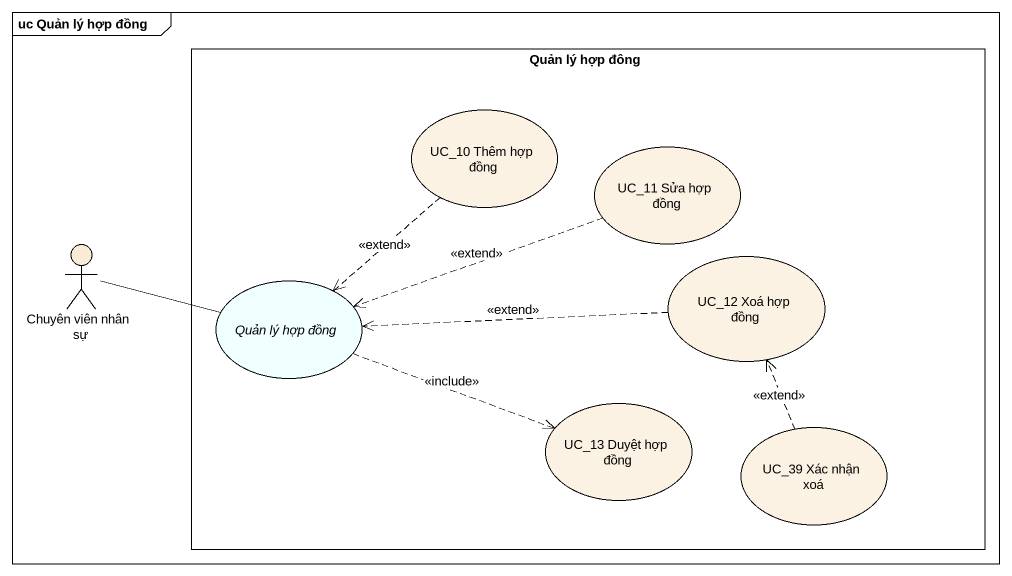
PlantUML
@startuml
mainframe uc Quản lý hợp đồng
rectangle "Quản lý hợp đông" as Quản_lý_hợp_đông {
  usecase "UC_10 Thêm hợp đồng" as UC_10_Thêm_hợp_đồng
  usecase "UC_11 Sửa hợp đồng" as UC_11_Sửa_hợp_đồng
  usecase "UC_12 Xoá hợp đồng" as UC_12_Xoá_hợp_đồng
  usecase "Quản lý hợp đồng" as Quản_lý_hợp_đồng #F0FFFF
  usecase "UC_13 Duyệt hợp đồng" as UC_13_Duyệt_hợp_đồng
  usecase "UC_39 Xác nhận xoá" as UC_39_Xác_nhận_xoá
}
actor "Chuyên viên nhân sự" as Chuyên_viên_nhân_sự #FAEBD7
UC_10_Thêm_hợp_đồng ..> Quản_lý_hợp_đồng : <<extend>>
UC_11_Sửa_hợp_đồng .left.> Quản_lý_hợp_đồng : <<extend>>
Chuyên_viên_nhân_sự -right- Quản_lý_hợp_đồng
UC_12_Xoá_hợp_đồng .left.> Quản_lý_hợp_đồng : <<extend>>
Quản_lý_hợp_đồng .right.> UC_13_Duyệt_hợp_đồng : <<include>>
UC_39_Xác_nhận_xoá .up.> UC_12_Xoá_hợp_đồng : <<extend>>
@enduml
